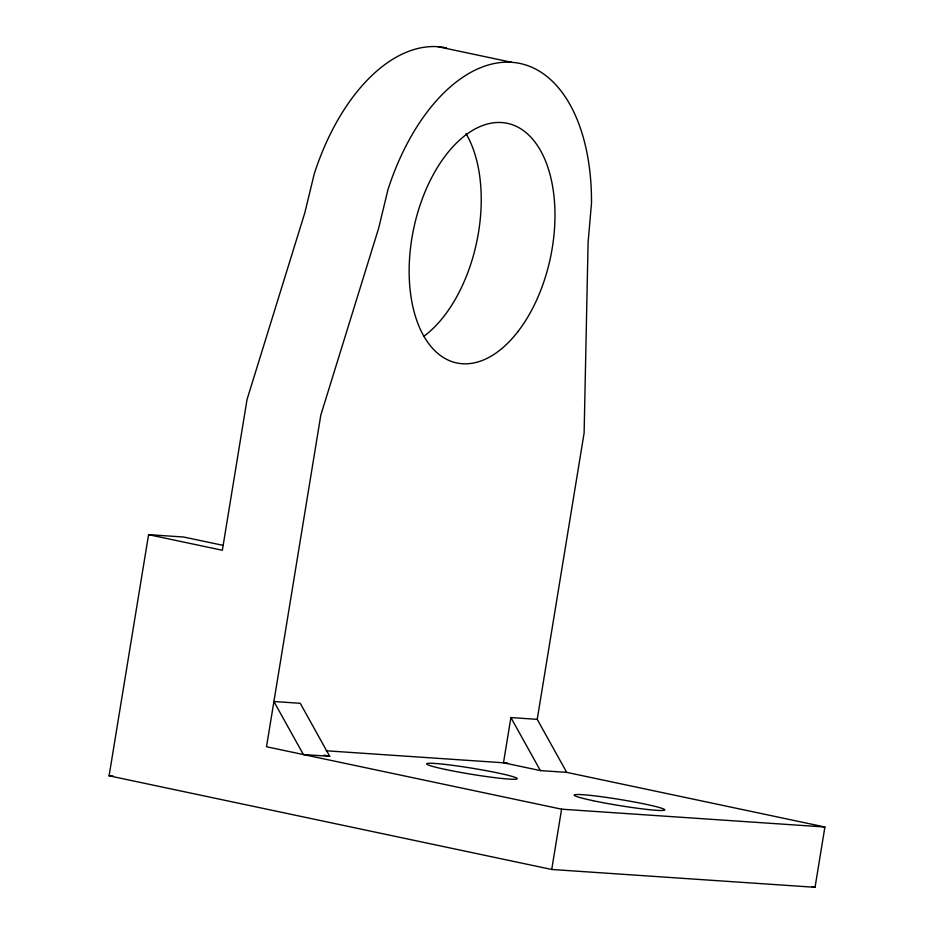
<?xml version="1.0" encoding="UTF-8"?>
<svg xmlns="http://www.w3.org/2000/svg" width="934" height="934" viewBox="0 0 934 934"><rect width="100%" height="100%" fill="white"/><g stroke="black" fill="none" stroke-linecap="round" stroke-linejoin="round"><path stroke-width="1.4" d="M566.704 772.371L537.225 719.355L510.898 717.569L503.496 762.786L540.377 770.597L566.704 772.371L824.909 827.01L815.043 887.3L551.725 869.472L109.091 775.815L148.576 534.657L183.683 537.027L223.413 545.433M537.225 719.355L584.124 432.967L588.093 242.466L591.491 203.262A183.683 104.865 -78.1 0 0 511.704 62.309L437.929 46.7M551.725 869.472L561.591 809.183L824.909 827.01M326.246 750.784L507.652 763.066M329.725 756.33L303.387 754.544L273.907 701.527L300.246 703.302L329.725 756.33L324.051 755.127M109.091 775.815L113.306 776.096M148.576 534.657L222.35 550.266L247.031 399.53L304.858 212.683L314.244 173.876A183.683 104.865 -78.1 0 1 446.499 47.903M561.591 809.183L266.505 746.745L320.806 415.14L378.632 228.293L388.007 189.485A183.683 104.865 -78.1 0 1 511.704 62.309M812.195 886.693L815.043 887.3M510.898 717.569L540.377 770.597M465.996 133.55A122.459 69.91 -78.1 0 1 423.861 336.263M593.148 800.707A45.918 3.047 9.3 0 0 664.588 810.14A45.918 3.047 9.3 0 0 600.702 796.62A45.918 3.047 9.3 0 0 593.148 800.707M445.6 769.488A45.918 3.047 9.3 0 0 517.051 778.921A45.918 3.047 9.3 0 0 453.153 765.401A45.918 3.047 9.3 0 0 445.6 769.488M517.775 331.803A122.459 69.91 -78.1 0 0 519.327 127.935A122.459 69.91 -78.1 0 0 409.15 269.798A122.459 69.91 -78.1 0 0 517.775 331.803"/></g></svg>
